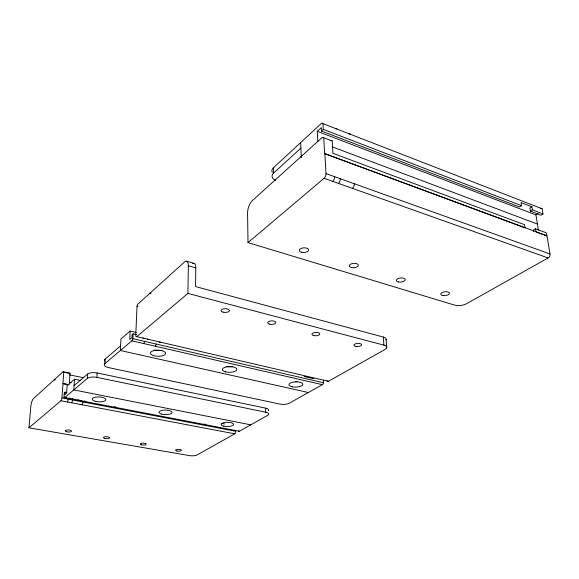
<?xml version="1.0" encoding="UTF-8"?>
<svg xmlns="http://www.w3.org/2000/svg" width="579" height="579" viewBox="0 0 579 579"><rect width="100%" height="100%" fill="white"/><g stroke="black" fill="none" stroke-linecap="round" stroke-linejoin="round"><path stroke-width="0.87" d="M192.59 263.554A8.41 3.474 -74.8 0 1 195.803 267.874L195.579 286.569L383.284 337.043A7.665 3.141 -4.3 0 1 385.976 339.967M136.789 336.638L187.922 293.415L188.341 265.79A8.446 3.431 -74.8 0 0 184.469 261.998L138.099 303.932A2.584 0.963 -76 0 0 137.042 306.125L135.754 335.234A2.62 0.992 -76.7 0 0 136.789 336.638L328.365 381.286L385.086 349.455A7.701 3.098 -4.2 0 0 383.935 345.149L383.284 337.043M150.127 293.054L150.099 293.871A7.968 3.061 -75.6 0 1 150.149 293.032L151.039 293.264M323.372 380.135L323.502 382.77A2.323 1.288 -77.2 0 1 322.337 384.673L289.297 403.216A6.687 2.41 -1.6 0 1 280.062 404.106L108.635 367.607A7.433 2.902 2.6 0 1 104.857 363.634L131.838 340.821A2.591 0.97 -76.8 0 0 132.895 338.65L133.098 333.859L136.608 334.676M136.282 332.469L130.123 331.022L129.761 339.417L131.976 337.528L132.099 334.713L133.098 333.859M104.857 363.634L105.11 359.118L120.606 345.88M66.831 392.475L65.058 392.128L64.298 392.786L63.987 397.078A2.273 0.738 -78 0 0 64.66 397.621L87.407 378.384A7.194 2.7 2.9 0 1 96.881 377.37L97.142 372.977L265.674 408.159A6.463 2.28 -1.1 0 1 268.388 410.692M87.407 378.384L87.682 373.998A7.18 2.721 2.9 0 1 97.142 372.977M80.698 380.483L74.503 379.231L73.765 389.92L250.772 424.841M28.95 427.809L60.947 400.755A2.258 0.731 -78.1 0 0 61.946 397.939L235.798 431.297A2.055 0.992 -79.3 0 1 234.763 433.83L197.186 454.92A5.797 1.802 0.3 0 1 189.355 455.593L28.95 427.809L30.861 406.241A6.282 1.875 -78.1 0 1 33.546 398.475L63.118 371.732L69.379 373.021A2.222 0.724 -77.6 0 1 70.052 373.498L69.415 382.401L71.181 382.755M65.058 392.128L64.877 394.661L66.585 393.206L67.128 385.614L74.503 379.231M68.242 384.68L62.93 383.624L63.777 372.203A2.229 0.709 -77.6 0 0 63.118 371.732M61.946 397.939L63.017 383.544L69.219 384.782M54.571 379.462L54.52 380.164A6.521 2.034 -77.8 0 0 54.556 379.477L55.331 379.629M272.347 172.556A9.59 5.544 -2.6 0 1 273.418 167.787L321.055 123.732A3.532 1.665 -68.9 0 1 322.944 123.631L542.147 208.78L543.022 213.969L540.974 215.222L530.35 211.14L529.85 208.071L531.891 206.797L532.39 209.873L543.022 213.969M317.82 141.414L317.285 131.31L321.273 127.641L321.461 131.013L519.508 206.985L521.541 205.697L521.049 202.607L531.891 206.797M275.691 180.402A9.619 5.515 -2.6 0 1 273.57 173.135L300.885 148.094M321.461 131.013L323.27 129.356L322.944 123.631M324.645 153.601L546.945 235.776L550.007 253.964A3.112 2.178 -64.7 0 1 548.11 257.945L466.573 303.707A8.642 3.72 -7 0 1 454.501 305.09L248.007 242.608L247.573 212.971A9.503 4.248 -72.4 0 1 252.357 200.609L321.837 137.78A3.554 1.701 -69.2 0 1 323.741 137.73L332.187 140.943L332.939 153.305L524.538 224.717L525.037 227.88L324.645 153.601L323.741 137.73M130.123 331.022L120.939 338.983L120.389 350.505L308.354 392.519M74.061 385.628L87.682 373.998M248.007 242.608L324.088 178.296A3.59 1.773 -70 0 0 325.991 173.584L324.848 153.421M530.35 211.14L532.39 209.873M317.285 131.31L535.951 214.939L538.202 213.557M546.945 235.776L546.185 232.787L535.474 228.792L533.404 230.029L533.657 231.6M64.66 397.621L239.402 431.225L267.737 415.317A6.478 2.258 -1.1 0 0 265.761 412.226L265.674 408.159M60.947 400.755L234.763 433.83M63.987 397.078L64.653 397.208M65.984 397.462L66.65 397.592M69.306 398.099L70.631 398.359M71.948 398.613L73.272 398.866M75.248 399.249L75.907 399.372M77.883 399.756L79.193 400.009M81.161 400.386L81.82 400.509M84.433 401.015L85.084 401.138M114.179 406.74L115.865 407.066M204.141 424.06L205.806 424.378M221.974 423.481L224.638 424.002M69.48 374.866L83.651 377.769M96.881 377.37L265.761 412.226M63.777 372.203L70.052 373.498M131.838 340.821L322.337 384.673M304.221 376.502L313.898 378.753M132.895 338.65L323.502 382.77M137.042 306.125L137.918 306.349M187.922 293.415L383.935 345.149M188.341 265.79L195.803 267.874M186.626 261.23L194.037 263.322M324.088 178.296L548.11 257.945M325.991 173.584L550.007 253.964M301.731 156.62L301.21 156.431A10.19 4.748 -70.4 0 1 301.297 157.372L300.646 142.608M546.714 235.914L535.988 231.933L535.474 228.792M332.136 146.798L537.457 224.102M323.27 129.356L521.541 205.697M535.951 214.939L538.456 230.21M386.794 347.393L386.135 339.316M273.418 167.787L273.57 173.135M104.973 361.354A7.411 2.924 2.7 0 1 105.11 359.118M144.634 341.371A2.577 0.999 -76.8 0 1 143.57 343.521M156.221 344.049A2.562 1.02 -76.8 0 1 155.15 346.191M296.969 381.662A6.984 2.663 -1.9 0 1 295.551 381.756M232.809 366.478A7.245 2.881 -0.3 0 1 226.527 366.529M161.932 350.266A7.57 3.105 1.6 0 1 154.188 350.034M148.593 339.388A2.598 1.013 -76.7 0 1 147.616 338.961M328.365 381.286A2.345 1.31 -77 0 1 327.012 380.635M160.253 342.109A2.584 1.035 -76.7 0 1 159.37 341.965M143.889 338.295A2.606 1.006 -76.7 0 1 142.919 337.861M75.284 399.662A2.265 0.76 -78.1 0 1 74.611 399.228M239.402 431.225A2.07 1.006 -79.2 0 1 238.476 430.769M85.793 401.681A2.251 0.774 -78.2 0 1 85.106 401.247M72.513 399.973A2.244 0.745 -78.2 0 1 71.514 402.767M82.963 401.978A2.236 0.76 -78.2 0 1 81.957 404.75M68.3 399.163A2.251 0.738 -78.1 0 1 67.302 401.964M330.522 140.777A3.532 1.715 -69 0 1 332.187 140.943M340.271 178.708A3.561 1.809 -69.8 0 1 338.368 183.369M354.305 183.738A3.532 1.838 -69.5 0 1 352.394 188.363M334.59 176.667A3.575 1.795 -69.9 0 1 332.686 181.35M335.342 128.82A3.503 1.701 -68.6 0 1 336.869 129.045M540.468 208.339A3.076 2.063 -63.2 0 1 542.147 208.78M349.144 134.053A3.474 1.73 -68.4 0 1 350.563 134.357M292.221 386.83A6.999 2.634 -1.9 0 0 302.86 384.34A6.999 2.634 -1.9 0 0 292.511 382.263A6.999 2.634 -1.9 0 0 292.221 386.83M225.622 371.856A7.266 2.844 -0.3 0 0 236.898 369.612A7.266 2.844 -0.3 0 0 226.418 366.934A7.266 2.844 -0.3 0 0 225.622 371.856M153.58 355.629A7.592 3.076 1.6 0 0 165.543 353.697A7.592 3.076 1.6 0 0 154.839 350.353A7.592 3.076 1.6 0 0 153.58 355.629M223.002 312.117A4.154 1.86 -0.1 0 0 229.422 310.648A4.154 1.86 -0.1 0 0 223.4 308.897A4.154 1.86 -0.1 0 0 223.002 312.117M269.771 324.211A4.046 1.759 -1.5 0 0 275.828 322.546A4.046 1.759 -1.5 0 0 269.763 321.157A4.046 1.759 -1.5 0 0 269.771 324.211M313.782 335.588A3.952 1.665 -2.7 0 0 319.832 334.011A3.952 1.665 -2.7 0 0 314.057 332.693A3.952 1.665 -2.7 0 0 313.782 335.588M355.911 346.459A3.865 1.578 -3.7 0 0 361.622 344.729A3.865 1.578 -3.7 0 0 355.752 343.731A3.865 1.578 -3.7 0 0 355.911 346.459M223.914 426.202A6.304 2.142 -0.3 0 0 233.677 424.501A6.304 2.142 -0.3 0 0 224.565 422.496A6.304 2.142 -0.3 0 0 223.914 426.202M161.664 414.137A6.543 2.287 1 0 0 172.006 412.675A6.543 2.287 1 0 0 162.822 410.207A6.543 2.287 1 0 0 161.664 414.137M95.412 401.319A6.832 2.439 2.6 0 0 105.885 399.756A6.832 2.439 2.6 0 0 95.882 397.107A6.832 2.439 2.6 0 0 95.412 401.319M66.484 431.724A3.156 1.028 2.8 0 0 71.478 431.225A3.156 1.028 2.8 0 0 67.063 429.98A3.156 1.028 2.8 0 0 66.484 431.724M104.893 438.455A3.076 0.992 2 0 0 109.612 437.811A3.076 0.992 2 0 0 105.125 436.747A3.076 0.992 2 0 0 104.893 438.455M141.544 444.853A2.996 0.955 1.3 0 0 146.234 444.231A2.996 0.955 1.3 0 0 141.949 443.21A2.996 0.955 1.3 0 0 141.544 444.853M177.029 451.055A2.931 0.919 0.6 0 0 181.459 450.317A2.931 0.919 0.6 0 0 177.08 449.456A2.931 0.919 0.6 0 0 177.029 451.055M301.507 252.263A4.69 2.352 -3 0 0 308.643 250.056A4.69 2.352 -3 0 0 301.746 248.181A4.69 2.352 -3 0 0 301.507 252.263M351.648 267.607A4.567 2.2 -4.5 0 0 358.379 265.196A4.567 2.2 -4.5 0 0 351.439 263.8A4.567 2.2 -4.5 0 0 351.648 267.607M398.49 281.966A4.466 2.063 -5.8 0 0 405.235 279.693A4.466 2.063 -5.8 0 0 398.62 278.369A4.466 2.063 -5.8 0 0 398.49 281.966M443.094 295.579A4.379 1.932 -6.7 0 0 449.449 293.162A4.379 1.932 -6.7 0 0 442.747 292.257A4.379 1.932 -6.7 0 0 443.094 295.579"/></g></svg>
